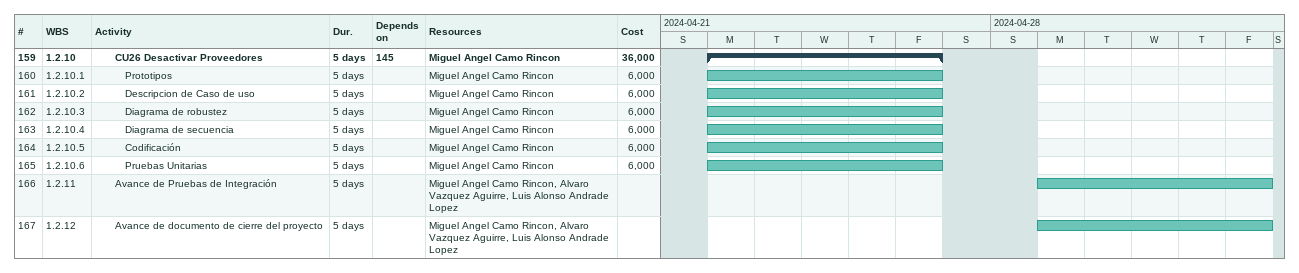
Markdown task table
| ID | WBS | Task | Duration | Start | Finish | Predecessors | Resources | Cost |
|---|---|---|---|---|---|---|---|---|
| 159 | 1.2.10 | **CU26 Desactivar Proveedores** | 5d | 2024-04-22 | 2024-04-26 | 145 | Miguel Angel Camo Rincon | 36000 |
| 160 | 1.2.10.1 | Prototipos | 5d | 2024-04-22 | 2024-04-26 |  | Miguel Angel Camo Rincon | 6000 |
| 161 | 1.2.10.2 | Descripcion de Caso de uso | 5d | 2024-04-22 | 2024-04-26 |  | Miguel Angel Camo Rincon | 6000 |
| 162 | 1.2.10.3 | Diagrama de robustez | 5d | 2024-04-22 | 2024-04-26 |  | Miguel Angel Camo Rincon | 6000 |
| 163 | 1.2.10.4 | Diagrama de secuencia | 5d | 2024-04-22 | 2024-04-26 |  | Miguel Angel Camo Rincon | 6000 |
| 164 | 1.2.10.5 | Codificación | 5d | 2024-04-22 | 2024-04-26 |  | Miguel Angel Camo Rincon | 6000 |
| 165 | 1.2.10.6 | Pruebas Unitarias | 5d | 2024-04-22 | 2024-04-26 |  | Miguel Angel Camo Rincon | 6000 |
| 166 | 1.2.11 | Avance de Pruebas de Integración | 5d | 2024-04-29 | 2024-05-03 |  | Miguel Angel Camo Rincon, Alvaro Vazquez Aguirre, Luis Alonso Andrade Lopez |  |
| 167 | 1.2.12 | Avance de documento de cierre del proyecto | 5d | 2024-04-29 | 2024-05-03 |  | Miguel Angel Camo Rincon, Alvaro Vazquez Aguirre, Luis Alonso Andrade Lopez |  |
